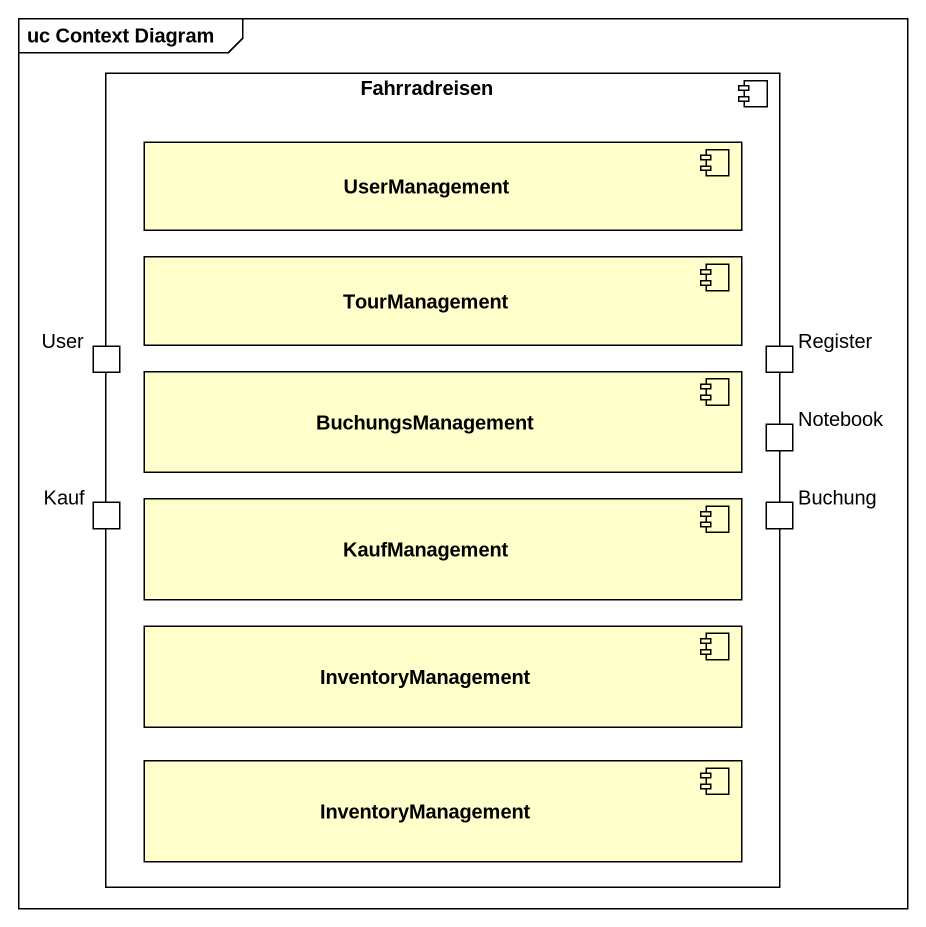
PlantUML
@startuml
mainframe uc Context Diagram
component Fahrradreisen {
  component UserManagement
  component TourManagement
  port User
  port Register
  component BuchungsManagement
  port Notebook
  port Kauf
  component KaufManagement
  port Buchung
  component InventoryManagement
  component "InventoryManagement" as InventoryManagement_2
}
@enduml
